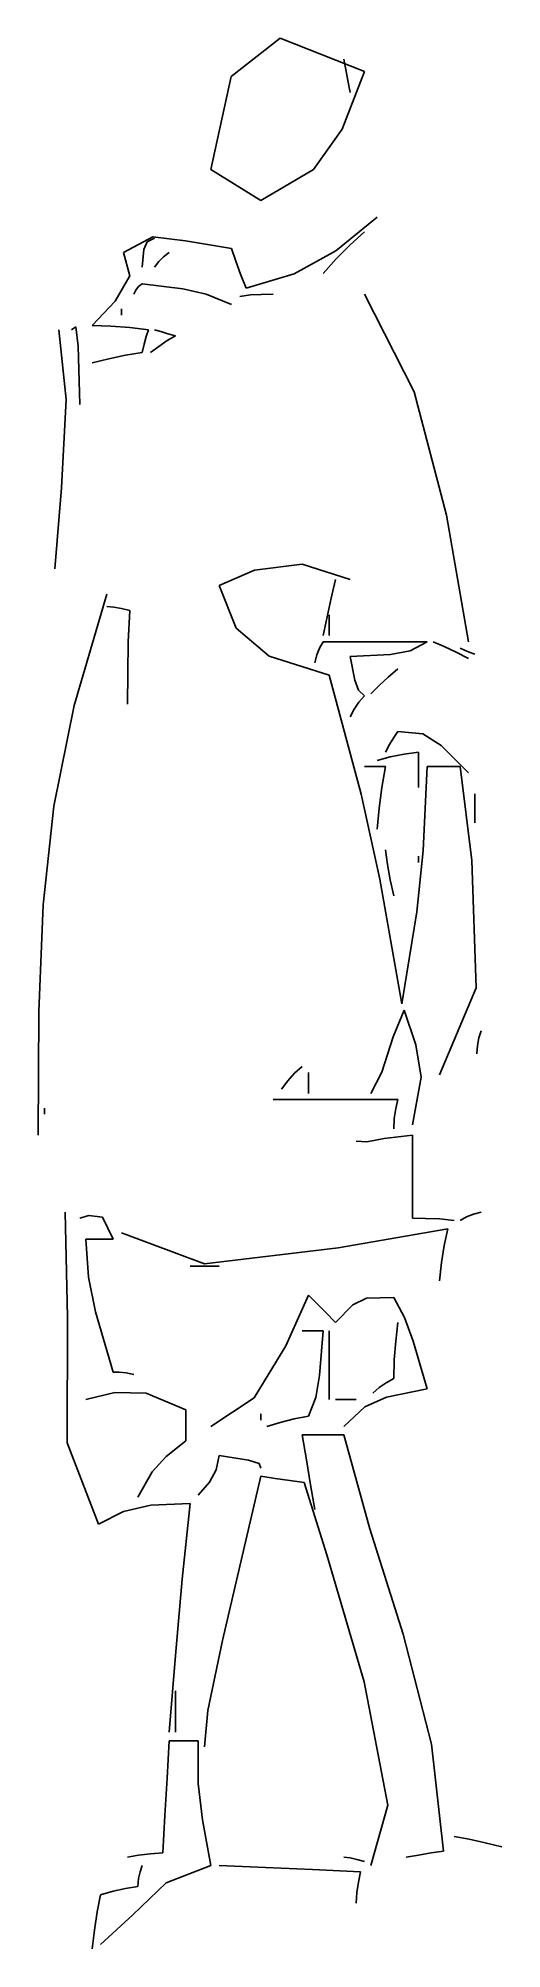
# Model space of a CAD drawing. Extents: x 8.28 to 8.61, y 0.02 to 1.38.
import ezdxf

# ---------------------------------------------------------------- set-up
doc = ezdxf.new("R2010")
doc.units = 0
doc.header["$LTSCALE"] = 0.000394
doc.layers.get('0').update_dxf_attribs({"linetype": 'CONTINUOUS'})

msp = doc.modelspace()

# ---------------------------------------------------------------- linework, layer by layer
for p, q in [((8.413, 1.3546), (8.4481, 1.3819)), ((8.4481, 1.3819), (8.5083, 1.3581)), ((8.4949, 1.3595), (8.4935, 1.367)), ((8.3984, 1.2883), (8.413, 1.3546)), ((8.5083, 1.3581), (8.4924, 1.3171)), ((8.4964, 1.3517), (8.4949, 1.3595)), ((8.4979, 1.3432), (8.4964, 1.3517)), ((8.4924, 1.3171), (8.4718, 1.2882)), ((8.4103, 1.2809), (8.3984, 1.2883)), ((8.4718, 1.2882), (8.4341, 1.266)), ((8.4222, 1.2734), (8.4103, 1.2809)), ((8.4341, 1.266), (8.4222, 1.2734)), ((8.4877, 1.2302), (8.5172, 1.2541)), ((8.498, 1.2344), (8.5083, 1.2437)), ((8.336, 1.2289), (8.357, 1.2402)), ((8.3405, 1.2124), (8.336, 1.2289)), ((8.3494, 1.2185), (8.3507, 1.2311)), ((8.3507, 1.2311), (8.353, 1.2365)), ((8.353, 1.2365), (8.3583, 1.2393)), ((8.357, 1.2402), (8.3804, 1.2374)), ((8.3647, 1.2259), (8.3687, 1.2289)), ((8.3804, 1.2374), (8.4133, 1.2319)), ((8.4133, 1.2319), (8.4163, 1.2229)), ((8.4581, 1.2138), (8.4877, 1.2302)), ((8.488, 1.2244), (8.498, 1.2344)), ((8.3583, 1.2185), (8.3613, 1.2225)), ((8.3613, 1.2225), (8.3647, 1.2259)), ((8.4163, 1.2229), (8.4196, 1.2136)), ((8.4196, 1.2136), (8.4237, 1.2036)), ((8.4237, 1.2036), (8.4581, 1.2138)), ((8.4786, 1.214), (8.488, 1.2244)), ((8.3301, 1.1943), (8.3405, 1.2124)), ((8.345, 1.2021), (8.3435, 1.1992)), ((8.3469, 1.2047), (8.345, 1.2021)), ((8.3494, 1.2066), (8.3469, 1.2047)), ((8.3785, 1.2031), (8.3494, 1.2066)), ((8.3951, 1.1992), (8.3785, 1.2031)), ((8.3138, 1.1769), (8.3301, 1.1943)), ((8.3346, 1.1873), (8.3346, 1.1888)), ((8.3346, 1.1858), (8.3346, 1.1873)), ((8.4133, 1.1918), (8.3951, 1.1992)), ((8.4192, 1.1977), (8.4267, 1.1987)), ((8.4267, 1.1987), (8.4345, 1.1991)), ((8.4345, 1.1991), (8.443, 1.1992)), ((8.5437, 1.1296), (8.5083, 1.1992)), ((8.2952, 1.124), (8.29, 1.1739)), ((8.3021, 1.1759), (8.2989, 1.1739)), ((8.3036, 1.1621), (8.3021, 1.1759)), ((8.3271, 1.1765), (8.3138, 1.1769)), ((8.3405, 1.1754), (8.3271, 1.1765)), ((8.3346, 1.1843), (8.3346, 1.1858)), ((8.3539, 1.1739), (8.3405, 1.1754)), ((8.3524, 1.169), (8.3539, 1.1739)), ((8.3628, 1.1725), (8.3583, 1.1739)), ((8.3049, 1.1205), (8.3036, 1.1621)), ((8.3494, 1.1576), (8.3509, 1.1635)), ((8.3509, 1.1635), (8.3524, 1.169)), ((8.3553, 1.1576), (8.3613, 1.162)), ((8.3613, 1.162), (8.3672, 1.1661)), ((8.3677, 1.171), (8.3628, 1.1725)), ((8.3672, 1.1661), (8.3732, 1.1695)), ((8.3732, 1.1695), (8.3677, 1.171)), ((8.3138, 1.1502), (8.3256, 1.1531)), ((8.3256, 1.1531), (8.3375, 1.1557)), ((8.3375, 1.1557), (8.3494, 1.1576)), ((8.2918, 1.061), (8.2952, 1.124)), ((8.5669, 1.0415), (8.5437, 1.1296)), ((8.287, 1.0032), (8.2918, 1.061)), ((8.5826, 0.9512), (8.5669, 1.0415)), ((8.4044, 0.9913), (8.4296, 1.0023)), ((8.4296, 1.0023), (8.4638, 1.0065)), ((8.4638, 1.0065), (8.4979, 0.9957)), ((8.4845, 0.9824), (8.4875, 0.9957)), ((8.3008, 0.9058), (8.3242, 0.9853)), ((8.4165, 0.9609), (8.4044, 0.9913)), ((8.4816, 0.969), (8.4845, 0.9824)), ((8.3291, 0.976), (8.3242, 0.9764)), ((8.3346, 0.9749), (8.3291, 0.976)), ((8.3405, 0.9735), (8.3346, 0.9749)), ((8.3394, 0.9512), (8.3405, 0.9735)), ((8.4786, 0.9556), (8.4816, 0.969)), ((8.4831, 0.966), (8.4831, 0.9705)), ((8.4402, 0.941), (8.4165, 0.9609)), ((8.4831, 0.9611), (8.4831, 0.966)), ((8.4831, 0.9556), (8.4831, 0.9611)), ((8.3391, 0.9289), (8.3394, 0.9512)), ((8.4831, 0.9274), (8.4402, 0.941)), ((8.4742, 0.9418), (8.4727, 0.9363)), ((8.4761, 0.9467), (8.4742, 0.9418)), ((8.4786, 0.9512), (8.4761, 0.9467)), ((8.5028, 0.9512), (8.4786, 0.9512)), ((8.4979, 0.9408), (8.5267, 0.9422)), ((8.5013, 0.9239), (8.4979, 0.9408)), ((8.5277, 0.9512), (8.5028, 0.9512)), ((8.5267, 0.9422), (8.5409, 0.9448)), ((8.5529, 0.9512), (8.5277, 0.9512)), ((8.5409, 0.9448), (8.5529, 0.9512)), ((8.5652, 0.9478), (8.5573, 0.9512)), ((8.5737, 0.9437), (8.5652, 0.9478)), ((8.5826, 0.9393), (8.5737, 0.9437)), ((8.5796, 0.9452), (8.5766, 0.9467)), ((8.583, 0.9437), (8.5796, 0.9452)), ((8.587, 0.9423), (8.583, 0.9437)), ((8.339, 0.9066), (8.3391, 0.9289)), ((8.5058, 0.8425), (8.4831, 0.9274)), ((8.5251, 0.9259), (8.5321, 0.9319)), ((8.504, 0.9166), (8.5013, 0.9239)), ((8.5083, 0.9126), (8.504, 0.9166)), ((8.5128, 0.914), (8.5188, 0.92)), ((8.5188, 0.92), (8.5251, 0.9259)), ((8.2864, 0.834), (8.3008, 0.9058)), ((8.4979, 0.8977), (8.5009, 0.9032)), ((8.5009, 0.9032), (8.5043, 0.9081)), ((8.5043, 0.9081), (8.5083, 0.9126)), ((8.5321, 0.8873), (8.5291, 0.8828)), ((8.5498, 0.8856), (8.5321, 0.8873)), ((8.5261, 0.878), (8.5232, 0.8725)), ((8.5291, 0.8828), (8.5261, 0.878)), ((8.5629, 0.8772), (8.5498, 0.8856)), ((8.5826, 0.8576), (8.5629, 0.8772)), ((8.5128, 0.8621), (8.5083, 0.8621)), ((8.5177, 0.8621), (8.5128, 0.8621)), ((8.5266, 0.8691), (8.5172, 0.8665)), ((8.5232, 0.8621), (8.5177, 0.8621)), ((8.5206, 0.8472), (8.5232, 0.8621)), ((8.5366, 0.8709), (8.5266, 0.8691)), ((8.5469, 0.8725), (8.5366, 0.8709)), ((8.5469, 0.8646), (8.5469, 0.8725)), ((8.5469, 0.8561), (8.5469, 0.8646)), ((8.5529, 0.8621), (8.5502, 0.8023)), ((8.5603, 0.8621), (8.5529, 0.8621)), ((8.5682, 0.8621), (8.5603, 0.8621)), ((8.5766, 0.8621), (8.5682, 0.8621)), ((8.585, 0.7952), (8.5766, 0.8621)), ((8.5188, 0.8324), (8.5206, 0.8472)), ((8.5469, 0.8472), (8.5469, 0.8561)), ((8.2787, 0.7634), (8.2864, 0.834)), ((8.5193, 0.7817), (8.5058, 0.8425)), ((8.5172, 0.8175), (8.5188, 0.8324)), ((8.587, 0.8364), (8.587, 0.8428)), ((8.587, 0.8293), (8.587, 0.8364)), ((8.587, 0.822), (8.587, 0.8293)), ((8.5247, 0.7922), (8.5232, 0.8027)), ((8.5266, 0.7814), (8.5247, 0.7922)), ((8.5502, 0.8023), (8.5456, 0.7584)), ((8.5469, 0.7967), (8.5469, 0.7982)), ((8.5469, 0.7952), (8.5469, 0.7967)), ((8.5469, 0.7938), (8.5469, 0.7952)), ((8.5881, 0.7042), (8.585, 0.7952)), ((8.535, 0.6928), (8.5193, 0.7817)), ((8.5291, 0.77), (8.5266, 0.7814)), ((8.2757, 0.6873), (8.2787, 0.7634)), ((8.5456, 0.7584), (8.535, 0.6928)), ((8.5618, 0.6423), (8.5881, 0.7042)), ((8.2751, 0.5992), (8.2757, 0.6873)), ((8.5365, 0.6883), (8.5287, 0.6693)), ((8.545, 0.6635), (8.5365, 0.6883)), ((8.5287, 0.6693), (8.5206, 0.644)), ((8.5889, 0.663), (8.59, 0.6686)), ((8.59, 0.6686), (8.5915, 0.6735)), ((8.5488, 0.6404), (8.545, 0.6635)), ((8.5885, 0.6571), (8.5889, 0.663)), ((8.4534, 0.6378), (8.4583, 0.6433)), ((8.4583, 0.6433), (8.4638, 0.6482)), ((8.4682, 0.6393), (8.4682, 0.6438)), ((8.5206, 0.644), (8.5128, 0.6289)), ((8.4489, 0.6319), (8.4534, 0.6378)), ((8.4682, 0.6344), (8.4682, 0.6393)), ((8.4682, 0.6289), (8.4682, 0.6344)), ((8.5425, 0.6066), (8.5488, 0.6404)), ((8.2796, 0.617), (8.2796, 0.6185)), ((8.2796, 0.6155), (8.2796, 0.617)), ((8.2796, 0.6141), (8.2796, 0.6155)), ((8.4727, 0.6245), (8.443, 0.6245)), ((8.5024, 0.6245), (8.4727, 0.6245)), ((8.5321, 0.6245), (8.5024, 0.6245)), ((8.5295, 0.611), (8.5306, 0.6181)), ((8.5306, 0.6181), (8.5321, 0.6245)), ((8.5291, 0.6037), (8.5295, 0.611)), ((8.5098, 0.5943), (8.5024, 0.5948)), ((8.5222, 0.5967), (8.5098, 0.5943)), ((8.5425, 0.5992), (8.5222, 0.5967)), ((8.5425, 0.5798), (8.5425, 0.5992)), ((8.5425, 0.5602), (8.5425, 0.5798)), ((8.5425, 0.5398), (8.5425, 0.5602)), ((8.296, 0.4693), (8.2945, 0.5443)), ((8.3113, 0.5419), (8.3049, 0.5398)), ((8.3211, 0.5407), (8.3113, 0.5419)), ((8.3286, 0.525), (8.3211, 0.5407)), ((8.5677, 0.5324), (8.4894, 0.5187)), ((8.5518, 0.5397), (8.5425, 0.5398)), ((8.5618, 0.5394), (8.5518, 0.5397)), ((8.5722, 0.5383), (8.5618, 0.5394)), ((8.5652, 0.5204), (8.5677, 0.5324)), ((8.5766, 0.5383), (8.5811, 0.5408)), ((8.5811, 0.5408), (8.586, 0.5427)), ((8.586, 0.5427), (8.5915, 0.5443)), ((8.3093, 0.525), (8.3153, 0.525)), ((8.311, 0.4977), (8.3093, 0.525)), ((8.3153, 0.525), (8.3216, 0.525)), ((8.3216, 0.525), (8.3286, 0.525)), ((8.394, 0.5074), (8.3346, 0.5294)), ((8.4894, 0.5187), (8.394, 0.5074)), ((8.5633, 0.5082), (8.5652, 0.5204)), ((8.3836, 0.5056), (8.3899, 0.5056)), ((8.3899, 0.5056), (8.397, 0.5056)), ((8.397, 0.5056), (8.4044, 0.5056)), ((8.5618, 0.4953), (8.5633, 0.5082)), ((8.316, 0.473), (8.311, 0.4977)), ((8.4521, 0.4487), (8.4682, 0.4849)), ((8.4682, 0.4849), (8.4742, 0.4789)), ((8.4742, 0.4789), (8.4805, 0.4725)), ((8.4875, 0.4655), (8.4999, 0.4781)), ((8.4999, 0.4781), (8.5097, 0.4827)), ((8.5097, 0.4827), (8.5291, 0.4834)), ((8.5291, 0.4834), (8.5369, 0.4691)), ((8.2959, 0.3796), (8.296, 0.4693)), ((8.3286, 0.4299), (8.316, 0.473)), ((8.4805, 0.4725), (8.4875, 0.4655)), ((8.5306, 0.4522), (8.5321, 0.4655)), ((8.5369, 0.4691), (8.5431, 0.4521)), ((8.4683, 0.4596), (8.4638, 0.4596)), ((8.4731, 0.4596), (8.4683, 0.4596)), ((8.4786, 0.4596), (8.4731, 0.4596)), ((8.4762, 0.4277), (8.4786, 0.4596)), ((8.4831, 0.4433), (8.4831, 0.4596)), ((8.5295, 0.4388), (8.5306, 0.4522)), ((8.5431, 0.4521), (8.5529, 0.418)), ((8.4294, 0.4116), (8.4521, 0.4487)), ((8.4831, 0.4269), (8.4831, 0.4433)), ((8.5291, 0.4255), (8.5295, 0.4388)), ((8.3331, 0.4299), (8.3286, 0.4299)), ((8.338, 0.4295), (8.3331, 0.4299)), ((8.3435, 0.4284), (8.338, 0.4295)), ((8.4735, 0.4119), (8.4762, 0.4277)), ((8.4831, 0.4106), (8.4831, 0.4269)), ((8.5236, 0.4224), (8.5291, 0.4255)), ((8.3298, 0.4156), (8.3093, 0.4106)), ((8.3522, 0.415), (8.3298, 0.4156)), ((8.3806, 0.4032), (8.3522, 0.415)), ((8.3984, 0.3913), (8.4294, 0.4116)), ((8.4682, 0.3987), (8.4735, 0.4119)), ((8.4875, 0.4106), (8.492, 0.4106)), ((8.492, 0.4106), (8.4969, 0.4106)), ((8.4969, 0.4106), (8.5024, 0.4106)), ((8.5239, 0.4121), (8.5085, 0.4052)), ((8.5142, 0.4151), (8.5188, 0.4191)), ((8.5188, 0.4191), (8.5236, 0.4224)), ((8.5529, 0.418), (8.5239, 0.4121)), ((8.3806, 0.3958), (8.3806, 0.4032)), ((8.3806, 0.3883), (8.3806, 0.3958)), ((8.4341, 0.3987), (8.4341, 0.4002)), ((8.4341, 0.3972), (8.4341, 0.3987)), ((8.4341, 0.3958), (8.4341, 0.3972)), ((8.4479, 0.3942), (8.4579, 0.3968)), ((8.4579, 0.3968), (8.4682, 0.3987)), ((8.5085, 0.4052), (8.4935, 0.3913)), ((8.3806, 0.3809), (8.3806, 0.3883)), ((8.4385, 0.3913), (8.4479, 0.3942)), ((8.4638, 0.3854), (8.4667, 0.3675)), ((8.4731, 0.3854), (8.4638, 0.3854)), ((8.4831, 0.3854), (8.4731, 0.3854)), ((8.4935, 0.3854), (8.4831, 0.3854)), ((8.5121, 0.3183), (8.4935, 0.3854)), ((8.3182, 0.3215), (8.2959, 0.3796)), ((8.3566, 0.3588), (8.3665, 0.3698)), ((8.3665, 0.3698), (8.3806, 0.3809)), ((8.4022, 0.3602), (8.4044, 0.3705)), ((8.4044, 0.3705), (8.4253, 0.3672)), ((8.3464, 0.3408), (8.3566, 0.3588)), ((8.3976, 0.3516), (8.4022, 0.3602)), ((8.4341, 0.3557), (8.4068, 0.2386)), ((8.4253, 0.3672), (8.433, 0.3649)), ((8.433, 0.3649), (8.4341, 0.3616)), ((8.4444, 0.3542), (8.4341, 0.3557)), ((8.4667, 0.3675), (8.4697, 0.3497)), ((8.3895, 0.3423), (8.3976, 0.3516)), ((8.4548, 0.3527), (8.4444, 0.3542)), ((8.4652, 0.3512), (8.4548, 0.3527)), ((8.4814, 0.2997), (8.4652, 0.3512)), ((8.4697, 0.3497), (8.4727, 0.3319)), ((8.3361, 0.3306), (8.3182, 0.3215)), ((8.3557, 0.3351), (8.3361, 0.3306)), ((8.3836, 0.3363), (8.3557, 0.3351)), ((8.3781, 0.2824), (8.3836, 0.3363)), ((8.5358, 0.243), (8.5121, 0.3183)), ((8.5079, 0.209), (8.4814, 0.2997)), ((8.3732, 0.2279), (8.3781, 0.2824)), ((8.4068, 0.2386), (8.3964, 0.1886)), ((8.5561, 0.1646), (8.5358, 0.243)), ((8.3687, 0.173), (8.3732, 0.2279)), ((8.525, 0.1211), (8.5079, 0.209)), ((8.3732, 0.1933), (8.3732, 0.2027)), ((8.3732, 0.1833), (8.3732, 0.1933)), ((8.3732, 0.173), (8.3732, 0.1833)), ((8.3964, 0.1886), (8.394, 0.1626)), ((8.3687, 0.167), (8.3672, 0.1403)), ((8.3751, 0.167), (8.3687, 0.167)), ((8.3821, 0.167), (8.3751, 0.167)), ((8.3895, 0.167), (8.3821, 0.167)), ((8.3895, 0.1364), (8.3895, 0.167)), ((8.5647, 0.0883), (8.5561, 0.1646)), ((8.3672, 0.1403), (8.3657, 0.1136)), ((8.3925, 0.1106), (8.3895, 0.1364)), ((8.3657, 0.1136), (8.3643, 0.0869)), ((8.3984, 0.0779), (8.3925, 0.1106)), ((8.5128, 0.0779), (8.525, 0.1211)), ((8.583, 0.0968), (8.5722, 0.0987)), ((8.5945, 0.0942), (8.583, 0.0968)), ((8.3469, 0.0853), (8.339, 0.0839)), ((8.3554, 0.0864), (8.3469, 0.0853)), ((8.3643, 0.0869), (8.3554, 0.0864)), ((8.498, 0.0834), (8.4935, 0.0839)), ((8.5028, 0.0823), (8.498, 0.0834)), ((8.5083, 0.0809), (8.5028, 0.0823)), ((8.538, 0.0839), (8.5469, 0.0854)), ((8.5469, 0.0854), (8.5558, 0.0869)), ((8.5558, 0.0869), (8.5647, 0.0883)), ((8.6063, 0.0913), (8.5945, 0.0942)), ((8.3464, 0.0631), (8.3469, 0.0686)), ((8.3469, 0.0686), (8.348, 0.0734)), ((8.348, 0.0734), (8.3494, 0.0779)), ((8.3665, 0.0656), (8.3984, 0.0779)), ((8.4375, 0.0765), (8.4044, 0.0779)), ((8.4712, 0.075), (8.4375, 0.0765)), ((8.5053, 0.0735), (8.4712, 0.075)), ((8.5039, 0.0661), (8.5053, 0.0735)), ((8.3172, 0.0448), (8.3197, 0.0571)), ((8.3197, 0.0571), (8.3286, 0.0597)), ((8.3286, 0.0597), (8.3375, 0.0616)), ((8.3375, 0.0616), (8.3464, 0.0631)), ((8.3427, 0.0427), (8.3665, 0.0656)), ((8.5024, 0.0512), (8.5028, 0.0586)), ((8.5028, 0.0586), (8.5039, 0.0661)), ((8.3153, 0.0318), (8.3172, 0.0448)), ((8.3197, 0.0215), (8.3427, 0.0427)), ((8.3138, 0.0185), (8.3153, 0.0318))]:
    msp.add_line(p, q)

doc.saveas('drawing.dxf')
